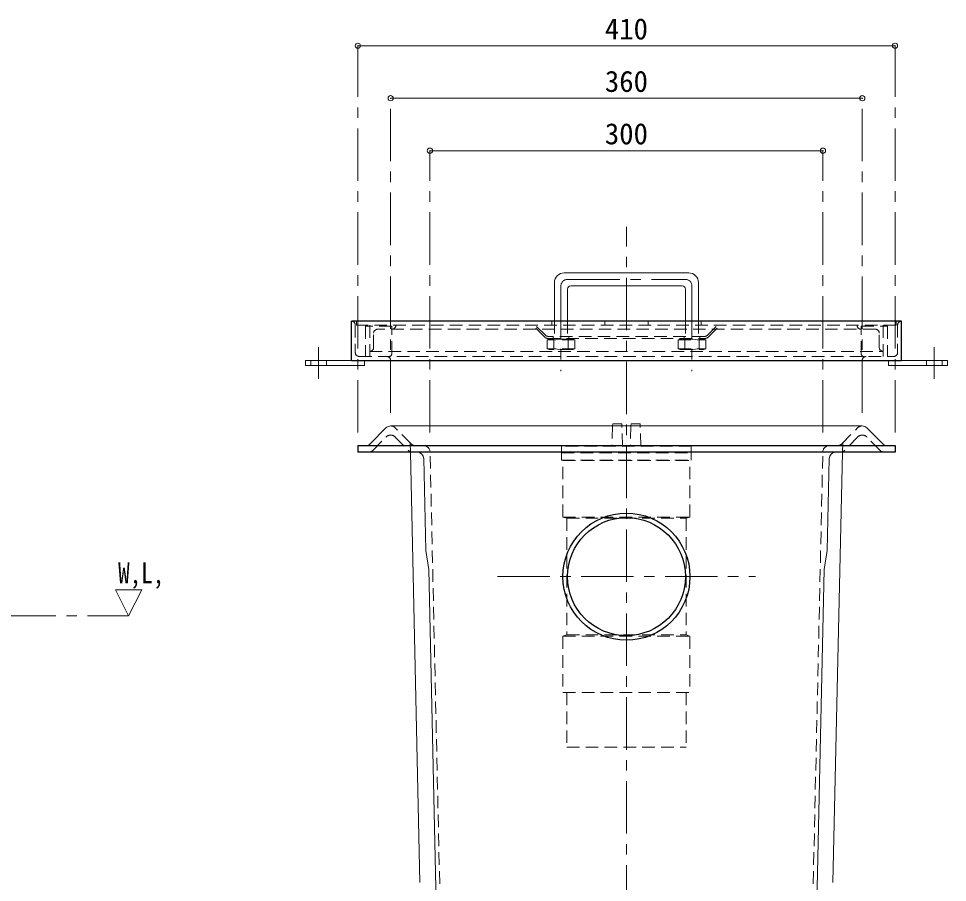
# Model space of a CAD drawing. Units: millimetres at full size, sheet at 1:8; some dimension numbers follow another scale. Extents: x -1685 to 1555, y -1115 to 1133.
# Drawn here: x -79 to 630, y -674 to -15 of the extents above; entities that cross this region are included whole.
import ezdxf
from ezdxf.enums import TextEntityAlignment as Align

# ---------------------------------------------------------------- set-up
doc = ezdxf.new("R2010")
doc.units = ezdxf.units.MM
doc.header["$LTSCALE"] = 8
doc.header["$PDMODE"] = 32
doc.header["$PDSIZE"] = 4
doc.linetypes.add('CHAIN1', pattern=[8, 5, -1, 1, -1])
doc.linetypes.add('DASHED1', pattern=[1.8, 1.2, -0.6])
doc.layers.add('0-0_ﾚｲﾔ1', color=4, linetype='Continuous', lineweight=9)
doc.styles.add('ＭＳ ゴシック', font='')
doc.styles.get('ＭＳ ゴシック').set_extended_font_data('MS Gothic')

msp = doc.modelspace()

# ---------------------------------------------------------------- linework, layer by layer
at = {"layer": '0-0_ﾚｲﾔ1'}
for p, q in [((180.424, -35.982), (590.424, -35.982)), ((565.424, -75.982), (205.424, -75.982)), ((235.424, -115.982), (535.424, -115.982)), ((337.924, -209.182), (432.924, -209.182)), ((330.424, -216.682), (330.424, -245.982)), ((342.924, -219.182), (427.924, -219.182)), ((440.424, -216.682), (440.424, -245.982)), ((340.424, -221.682), (340.424, -245.982)), ((430.424, -221.682), (430.424, -245.982)), ((175.424, -275.982), (140.424, -275.982)), ((140.424, -279.982), (140.424, -275.982)), ((185.424, -279.982), (185.424, -275.982)), ((585.424, -279.982), (585.424, -275.982)), ((595.424, -275.982), (630.424, -275.982)), ((630.424, -279.982), (630.424, -275.982)), ((185.424, -279.982), (140.424, -279.982)), ((585.424, -279.982), (630.424, -279.982)), ((374.924, -324.482), (374.88, -325.982)), ((381.924, -324.482), (374.924, -324.482)), ((381.968, -325.982), (381.924, -324.482)), ((388.924, -324.482), (388.88, -325.982)), ((395.924, -324.482), (388.924, -324.482)), ((395.968, -325.982), (395.924, -324.482)), ((227.826, -674.253), (220.531, -345.982)), ((543.021, -674.253), (550.316, -345.982))]:
    msp.add_line(p, q, dxfattribs=at)
at = {"layer": '0-0_ﾚｲﾔ1', "linetype": 'CHAIN1'}
for p, q in [((180.424, -330.982), (180.424, -35.982)), ((590.424, -330.982), (590.424, -35.982)), ((205.424, -315.982), (205.424, -75.982)), ((565.424, -315.982), (565.424, -75.982)), ((235.424, -330.982), (235.424, -115.982)), ((535.424, -330.982), (535.424, -115.982)), ((385.424, -828.982), (385.424, -174.182)), ((335.424, -219.182), (335.424, -284.182)), ((340.424, -214.182), (430.424, -214.182)), ((435.424, -219.182), (435.424, -284.182)), ((150.424, -265.982), (150.424, -289.982)), ((620.424, -265.982), (620.424, -289.982)), ((286.924, -440.982), (483.924, -440.982)), ((-410.076, -470.982), (5.424, -470.982))]:
    msp.add_line(p, q, dxfattribs=at)
at = {"layer": '0-0_ﾚｲﾔ1', "color": 5, "lineweight": 25}
for p, q in [((175.424, -275.982), (175.424, -245.982)), ((595.424, -245.982), (175.424, -245.982)), ((595.424, -275.982), (595.424, -245.982)), ((175.424, -275.982), (595.424, -275.982)), ((180.424, -340.982), (590.424, -340.982)), ((180.424, -340.982), (180.424, -345.982)), ((590.424, -345.982), (180.424, -345.982)), ((590.424, -340.982), (590.424, -345.982))]:
    msp.add_line(p, q, dxfattribs=at)
at = {"layer": '0-0_ﾚｲﾔ1', "linetype": 'DASHED1'}
for p, q in [((179.424, -245.982), (179.424, -249.182)), ((328.424, -245.982), (328.424, -249.182)), ((330.424, -245.982), (330.424, -259.682)), ((340.424, -245.982), (340.424, -259.682)), ((368.841, -245.982), (368.841, -249.182)), ((402.007, -245.982), (402.007, -249.182)), ((430.424, -245.982), (430.424, -259.682)), ((440.424, -245.982), (440.424, -259.682)), ((442.424, -245.982), (442.424, -249.182)), ((591.424, -245.982), (591.424, -249.182)), ((591.424, -249.182), (179.424, -249.182)), ((206.224, -249.982), (186.224, -249.982)), ((186.224, -249.982), (186.224, -272.982)), ((189.424, -249.182), (189.424, -272.982)), ((192.424, -266.182), (192.424, -255.182)), ((575.424, -252.182), (195.424, -252.182)), ((206.224, -270.982), (206.224, -249.982)), ((323.045, -258.303), (313.924, -249.182)), ((323.666, -256.803), (316.045, -249.182)), ((447.181, -256.803), (454.802, -249.182)), ((447.802, -258.303), (456.924, -249.182)), ((564.624, -270.982), (564.624, -249.982)), ((578.424, -266.182), (578.424, -255.182)), ((581.424, -249.182), (581.424, -272.982)), ((345.924, -260.182), (324.924, -260.182)), ((325.166, -259.182), (445.681, -259.182)), ((445.06, -257.682), (325.788, -257.682)), ((344.424, -259.682), (326.424, -259.682)), ((329.924, -260.182), (326.424, -259.682)), ((329.424, -257.682), (329.424, -259.182)), ((335.424, -259.682), (329.924, -260.182)), ((340.924, -260.182), (340.924, -267.182)), ((341.424, -257.682), (341.424, -259.182)), ((345.924, -260.182), (344.424, -259.682)), ((424.924, -260.182), (426.424, -259.682)), ((424.924, -260.182), (445.924, -260.182)), ((426.424, -259.682), (444.424, -259.682)), ((429.424, -257.682), (429.424, -259.182)), ((429.924, -260.182), (429.924, -267.182)), ((435.424, -259.682), (440.924, -260.182)), ((440.924, -260.182), (444.424, -259.682)), ((441.424, -257.682), (441.424, -259.182)), ((189.424, -269.182), (581.424, -269.182)), ((345.924, -267.182), (324.924, -267.182)), ((324.924, -267.182), (326.424, -267.682)), ((344.424, -267.682), (326.424, -267.682)), ((424.924, -267.182), (445.924, -267.182)), ((426.424, -267.682), (444.424, -267.682)), ((445.924, -267.182), (444.424, -267.682)), ((144.424, -275.982), (144.424, -279.982)), ((156.424, -275.982), (156.424, -279.982)), ((614.424, -275.982), (614.424, -279.982)), ((626.424, -275.982), (626.424, -279.982)), ((374.88, -325.982), (374.424, -341.482)), ((382.424, -341.482), (381.968, -325.982)), ((388.88, -325.982), (388.424, -341.482)), ((396.424, -341.482), (395.968, -325.982)), ((220.742, -339.48), (208.996, -327.484)), ((550.106, -339.48), (561.851, -327.484)), ((192.064, -344.48), (201.851, -334.484)), ((208.996, -334.484), (218.783, -344.48)), ((220.531, -345.982), (220.378, -339.109)), ((550.316, -345.982), (550.469, -339.109)), ((561.851, -334.484), (552.064, -344.48)), ((578.783, -344.48), (568.996, -334.484)), ((244.772, -761.648), (235.532, -345.871)), ((335.924, -346.482), (434.924, -346.482)), ((335.924, -351.982), (335.924, -346.482)), ((434.924, -341.482), (434.924, -345.982)), ((526.076, -761.648), (535.315, -345.871)), ((433.924, -395.482), (433.924, -352.482)), ((336.924, -395.482), (433.924, -395.482)), ((339.924, -396.482), (336.924, -395.482)), ((430.924, -396.482), (430.924, -485.482)), ((339.924, -485.482), (336.924, -486.482)), ((336.924, -486.482), (433.924, -486.482)), ((336.924, -486.482), (336.924, -529.482)), ((430.924, -485.482), (433.924, -486.482)), ((433.924, -486.482), (433.924, -529.482)), ((336.924, -529.482), (433.924, -529.482)), ((430.924, -529.482), (430.924, -570.982))]:
    msp.add_line(p, q, dxfattribs=at)
at = {"layer": '0-0_ﾚｲﾔ1', "color": 7, "linetype": 'DASHED1', "lineweight": 18}
for p, q in [((178.424, -248.982), (178.424, -269.982)), ((592.424, -248.982), (592.424, -269.982)), ((181.424, -272.982), (589.424, -272.982))]:
    msp.add_line(p, q, dxfattribs=at)
at = {"layer": '0-0_ﾚｲﾔ1', "color": 7, "lineweight": 18}
for p, q in [((205.424, -325.982), (565.424, -325.982)), ((190.106, -339.48), (201.851, -327.484)), ((580.742, -339.48), (568.996, -327.484)), ((230.642, -350.871), (232.2, -420.982)), ((232.2, -420.982), (234.521, -435.406)), ((241.838, -764.648), (234.521, -435.406)), ((529.01, -764.648), (536.326, -435.406)), ((15.424, -450.982), (5.424, -470.982))]:
    msp.add_line(p, q, dxfattribs=at)
at = {"layer": '0-0_ﾚｲﾔ1', "linetype": 'DASHED1'}
for points in [[(564.624, -249.982), (584.624, -249.982), (584.624, -272.982)], [(326.424, -259.682), (324.924, -260.182), (324.924, -267.182)], [(329.924, -260.182), (329.924, -267.182), (326.424, -267.682)], [(344.424, -259.682), (340.924, -260.182), (335.424, -259.682)], [(345.924, -260.182), (345.924, -267.182), (344.424, -267.682), (340.924, -267.182)], [(424.924, -260.182), (424.924, -267.182), (426.424, -267.682), (429.924, -267.182)], [(426.424, -259.682), (429.924, -260.182), (435.424, -259.682)], [(440.924, -260.182), (440.924, -267.182), (444.424, -267.682)], [(444.424, -259.682), (445.924, -260.182), (445.924, -267.182)], [(340.924, -267.182), (335.424, -267.682), (329.924, -267.182)], [(429.924, -267.182), (435.424, -267.682), (440.924, -267.182)], [(434.924, -341.482), (335.924, -341.482), (335.924, -345.982)], [(335.924, -351.982), (434.924, -351.982), (434.924, -346.482)], [(336.924, -395.482), (336.924, -352.482), (433.924, -352.482)], [(339.924, -396.482), (430.924, -396.482), (433.924, -395.482)], [(339.924, -396.482), (339.924, -485.482), (430.924, -485.482)], [(339.924, -529.482), (339.924, -570.982), (430.924, -570.982)]]:
    msp.add_lwpolyline(points, dxfattribs=at)
at = {"layer": '0-0_ﾚｲﾔ1', "color": 7, "lineweight": 18}
for points in [[(540.205, -350.871), (538.647, -420.982), (536.326, -435.406)], [(5.424, -470.982), (-4.576, -450.982), (15.424, -450.982)]]:
    msp.add_lwpolyline(points, dxfattribs=at)
at = {"layer": '0-0_ﾚｲﾔ1', "color": 5, "lineweight": 25}
for radius in [48.5, 45]:
    msp.add_circle((385.424, -440.982), radius, dxfattribs=at)
at = {"layer": '0-0_ﾚｲﾔ1'}
for centre, radius, start, end in [((337.924, -216.682), 7.5, 90, 180), ((432.924, -216.682), 7.5, 0, 90), ((342.924, -221.682), 2.5, 90, 180), ((427.924, -221.682), 2.5, 0, 90)]:
    msp.add_arc(centre, radius, start, end, dxfattribs=at)
at = {"layer": '0-0_ﾚｲﾔ1', "linetype": 'CHAIN1'}
for centre, start, end in [((340.424, -219.182), 90, 180), ((430.424, -219.182), 0, 90)]:
    msp.add_arc(centre, 5, start, end, dxfattribs=at)
at = {"layer": '0-0_ﾚｲﾔ1', "color": 7, "linetype": 'DASHED1', "lineweight": 18}
for centre, start, end in [((175.424, -248.982), 0, 90), ((595.424, -248.982), 90, 180), ((181.424, -269.982), 180, 270), ((202.424, -275.982), 0, 90), ((568.424, -275.982), 90, 180), ((589.424, -269.982), 270, 0)]:
    msp.add_arc(centre, 3, start, end, dxfattribs=at)
at = {"layer": '0-0_ﾚｲﾔ1', "linetype": 'DASHED1'}
for centre, radius, start, end in [((195.424, -255.182), 3, 90, 180), ((206.424, -249.182), 3, 270, 0), ((564.424, -249.182), 3, 180, 270), ((575.424, -255.182), 3, 0, 90), ((325.166, -256.182), 3, 225, 270), ((325.788, -254.682), 3, 225, 270), ((445.06, -254.682), 3, 270, 315), ((445.681, -256.182), 3, 270, 315), ((189.424, -266.182), 3, 270, 0), ((581.424, -266.182), 3, 180, 270), ((204.224, -270.982), 2, 270, 0), ((566.624, -270.982), 2, 180, 270), ((205.424, -330.982), 5, 44.3947, 90), ((565.424, -330.982), 5, 90, 135.6053), ((205.424, -337.982), 5, 44.3947, 135.6053), ((565.424, -337.982), 5, 44.3947, 135.6053), ((224.314, -335.982), 5, 224.3947, 270), ((546.533, -335.982), 5, 270, 315.6053), ((188.491, -340.982), 5, 270, 315.6053), ((222.356, -340.982), 5, 224.3947, 270), ((230.534, -345.982), 5, 1.27303, 90), ((540.314, -345.982), 5, 90, 178.72697), ((548.491, -340.982), 5, 270, 315.6053), ((582.356, -340.982), 5, 224.3947, 270)]:
    msp.add_arc(centre, radius, start, end, dxfattribs=at)
at = {"layer": '0-0_ﾚｲﾔ1', "color": 7, "lineweight": 18}
for centre, start, end in [((205.424, -330.982), 90, 135.6053), ((565.424, -330.982), 44.3947, 90), ((186.533, -335.982), 270, 315.6053), ((584.314, -335.982), 224.3947, 270), ((225.643, -350.982), 1.27303, 90), ((545.204, -350.982), 90, 178.72697)]:
    msp.add_arc(centre, 5, start, end, dxfattribs=at)
at = {"layer": '0-0_ﾚｲﾔ1', "color": 1}
for p in [(180.424, -35.982), (590.424, -35.982), (205.424, -75.982), (565.424, -75.982), (235.424, -115.982), (535.424, -115.982)]:
    msp.add_point(p, dxfattribs=at)

# ---------------------------------------------------------------- texts
at = {"layer": '0-0_ﾚｲﾔ1', "color": 7, "style": 'ＭＳ ゴシック'}
for s, p in [('410', (368.924, -35.982)), ('360', (368.924, -75.982)), ('300', (368.924, -115.982))]:
    msp.add_text(s, height=16.13, dxfattribs=at).set_placement(p, align=Align.BOTTOM_LEFT)
at = {"layer": '0-0_ﾚｲﾔ1', "color": 7, "style": 'ＭＳ ゴシック', "width": 0.8}
msp.add_text('W,L,', height=16.13, dxfattribs=at).set_placement((-2.576, -450.982), align=Align.BOTTOM_LEFT)

doc.saveas('drawing.dxf')
